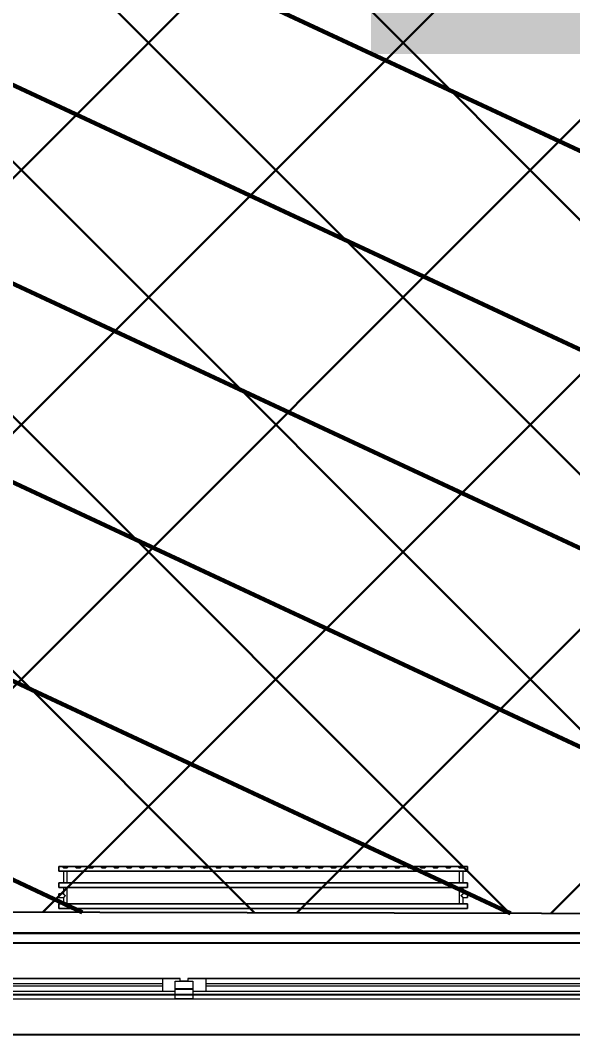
# Model space of a CAD drawing. Header units: millimetres. Extents: x -164500 to 426394, y -23753 to 102118.
# Drawn here: x 22923 to 25087, y -394 to 3577 of the extents above; entities that cross this region are included whole.
import ezdxf

# ---------------------------------------------------------------- set-up
doc = ezdxf.new("R2010")
doc.units = ezdxf.units.MM
for name, color, linetype, lineweight in [('0) шлифовка', 5, 'Continuous', 60), ('5.3) Л-7 Линолеум 4 вып', 230, 'Continuous', 30), ('A-GLAZ', 7, 'Continuous', 9), ('A-GLAZ-1', 7, 'Continuous', 5)]:
    doc.layers.add(name, color=color, linetype=linetype, lineweight=lineweight)
doc.layers.add('2) защита вин плитк', color=6, linetype='Continuous')
doc.layers.add('3.2.2) Нал-ой пол 4 вып', color=3, linetype='Continuous')
doc.layers.add('M-EQPM-1', color=7, linetype='Continuous', lineweight=9, true_color=0xb2b2b2)
doc.styles.add('СПДС', font='ГОСТ тип А.ttf', dxfattribs={"width": 0.9})

# ---------------------------------------------------------------- blocks, each defined once
blk = doc.blocks.new('120_Окно_СКБ_2Ст - 120_Окно_СКБ_2Ст 2800х2500_створка_-22445922-Объем проектирования 1 этажа')
at = {"layer": 'A-GLAZ'}
for p, q in [((-1400, -127), (-1400, -57)), ((-1400, -57), (-1330, -57)), ((-1330, -57), (-1330, -127)), ((500, -127), (500, -57)), ((500, -57), (570, -57)), ((570, -57), (570, -127)), ((1330, -127), (1330, -57)), ((1330, -57), (1400, -57)), ((1400, -57), (1400, -127)), ((500, -87), (-1330, -87)), ((-1330, -87), (-1330, -127)), ((-1280, -137), (-1280, -87)), ((450, -137), (450, -87)), ((500, -127), (500, -87)), ((1330, -87), (570, -87)), ((570, -87), (570, -127)), ((620, -137), (620, -87)), ((1280, -137), (1280, -87)), ((1330, -127), (1330, -87)), ((-1330, -127), (-1400, -127)), ((-1330, -127), (-1350, -127)), ((-1350, -127), (-1350, -137)), ((-1350, -137), (520, -137)), ((520, -137), (-1350, -137)), ((570, -127), (500, -127)), ((520, -127), (500, -127)), ((520, -137), (520, -127)), ((570, -127), (550, -127)), ((550, -127), (550, -137)), ((550, -137), (1350, -137)), ((1350, -137), (550, -137)), ((1400, -127), (1330, -127)), ((1350, -127), (1330, -127)), ((1350, -137), (1350, -127))]:
    blk.add_line(p, q, dxfattribs=at)
at = {"layer": 'A-GLAZ-1'}
for p, q in [((1400, -57), (-1400, -57)), ((-1280, -107), (450, -107)), ((450, -117), (-1280, -117)), ((620, -107), (1280, -107)), ((1280, -117), (620, -117)), ((-1380, -127), (-1350, -127)), ((520, -127), (550, -127)), ((1350, -127), (1380, -127))]:
    blk.add_line(p, q, dxfattribs=at)
blk = doc.blocks.new('radiator_prado_classic_z_tip_30_po exemplyaru - Classic Z Тип 30-500-30677899-Объем проектирования 1 этажа')
at = {"layer": 'M-EQPM-1'}
for p, q in [((0, 228), (0, 210)), ((1600, 228), (0, 228)), ((0, 210), (0, 228)), ((0, 228), (12.5, 228)), ((0, 210), (1600, 210)), ((17.8, 210), (0, 210)), ((12.5, 228), (37.5, 228)), ((37.5, 228), (12.5, 228)), ((12.5, 228), (37.5, 228)), ((12.5, 228), (17.5, 223)), ((12.5, 228), (17.5, 223)), ((32.5, 223), (17.5, 223)), ((17.5, 223), (32.5, 223)), ((17.5, 210), (17.5, 164)), ((17.5, 210), (17.5, 164)), ((17.8, 210), (17.5, 210)), ((17.5, 210), (17.8, 210)), ((17.8, 210), (17.5, 210)), ((17.5, 210), (19.7, 210)), ((32.2, 210), (17.8, 210)), ((17.8, 210), (32.2, 210)), ((32.2, 210), (17.8, 210)), ((19.7, 210), (28.8, 210)), ((28.8, 210), (32.5, 210)), ((32.5, 210), (32.2, 210)), ((32.2, 210), (32.5, 210)), ((32.5, 210), (32.2, 210)), ((1567.8, 210), (32.2, 210)), ((32.5, 223), (37.5, 228)), ((37.5, 228), (32.5, 223)), ((32.5, 164), (32.5, 210)), ((32.5, 164), (32.5, 210)), ((37.5, 228), (62.5, 228)), ((62.5, 228), (87.5, 228)), ((87.5, 228), (62.5, 228)), ((62.5, 228), (87.5, 228)), ((62.5, 228), (67.5, 223)), ((62.5, 228), (67.5, 223)), ((82.5, 223), (67.5, 223)), ((67.5, 223), (82.5, 223)), ((82.5, 223), (87.5, 228)), ((87.5, 228), (82.5, 223)), ((87.5, 228), (112.5, 228)), ((112.5, 228), (137.5, 228)), ((137.5, 228), (112.5, 228)), ((112.5, 228), (137.5, 228)), ((112.5, 228), (117.5, 223)), ((112.5, 228), (117.5, 223)), ((132.5, 223), (117.5, 223)), ((117.5, 223), (132.5, 223)), ((132.5, 223), (137.5, 228)), ((137.5, 228), (132.5, 223)), ((137.5, 228), (162.5, 228)), ((162.5, 228), (187.5, 228)), ((187.5, 228), (162.5, 228)), ((162.5, 228), (187.5, 228)), ((162.5, 228), (167.5, 223)), ((162.5, 228), (167.5, 223)), ((182.5, 223), (167.5, 223)), ((167.5, 223), (182.5, 223)), ((182.5, 223), (187.5, 228)), ((187.5, 228), (182.5, 223)), ((187.5, 228), (212.5, 228)), ((212.5, 228), (237.5, 228)), ((237.5, 228), (212.5, 228)), ((212.5, 228), (237.5, 228)), ((212.5, 228), (217.5, 223)), ((212.5, 228), (217.5, 223)), ((232.5, 223), (217.5, 223)), ((217.5, 223), (232.5, 223)), ((232.5, 223), (237.5, 228)), ((237.5, 228), (232.5, 223)), ((237.5, 228), (262.5, 228)), ((262.5, 228), (287.5, 228)), ((287.5, 228), (262.5, 228)), ((262.5, 228), (287.5, 228)), ((262.5, 228), (267.5, 223)), ((262.5, 228), (267.5, 223)), ((282.5, 223), (267.5, 223)), ((267.5, 223), (282.5, 223)), ((282.5, 223), (287.5, 228)), ((287.5, 228), (282.5, 223)), ((287.5, 228), (312.5, 228)), ((312.5, 228), (337.5, 228)), ((337.5, 228), (312.5, 228)), ((312.5, 228), (337.5, 228)), ((312.5, 228), (317.5, 223)), ((312.5, 228), (317.5, 223)), ((332.5, 223), (317.5, 223)), ((317.5, 223), (332.5, 223)), ((332.5, 223), (337.5, 228)), ((337.5, 228), (332.5, 223)), ((337.5, 228), (362.5, 228)), ((362.5, 228), (387.5, 228)), ((387.5, 228), (362.5, 228)), ((362.5, 228), (387.5, 228)), ((362.5, 228), (367.5, 223)), ((362.5, 228), (367.5, 223)), ((382.5, 223), (367.5, 223)), ((367.5, 223), (382.5, 223)), ((382.5, 223), (387.5, 228)), ((387.5, 228), (382.5, 223)), ((387.5, 228), (412.5, 228)), ((412.5, 228), (437.5, 228)), ((437.5, 228), (412.5, 228)), ((412.5, 228), (437.5, 228)), ((412.5, 228), (417.5, 223)), ((412.5, 228), (417.5, 223)), ((432.5, 223), (417.5, 223)), ((417.5, 223), (432.5, 223)), ((432.5, 223), (437.5, 228)), ((437.5, 228), (432.5, 223)), ((437.5, 228), (462.5, 228)), ((462.5, 228), (487.5, 228)), ((487.5, 228), (462.5, 228)), ((462.5, 228), (487.5, 228)), ((462.5, 228), (467.5, 223)), ((462.5, 228), (467.5, 223)), ((482.5, 223), (467.5, 223)), ((467.5, 223), (482.5, 223)), ((482.5, 223), (487.5, 228)), ((487.5, 228), (482.5, 223)), ((487.5, 228), (512.5, 228)), ((512.5, 228), (537.5, 228)), ((537.5, 228), (512.5, 228)), ((512.5, 228), (537.5, 228)), ((512.5, 228), (517.5, 223)), ((512.5, 228), (517.5, 223)), ((532.5, 223), (517.5, 223)), ((517.5, 223), (532.5, 223)), ((532.5, 223), (537.5, 228)), ((537.5, 228), (532.5, 223)), ((537.5, 228), (562.5, 228)), ((562.5, 228), (587.5, 228)), ((587.5, 228), (562.5, 228)), ((562.5, 228), (587.5, 228)), ((562.5, 228), (567.5, 223)), ((562.5, 228), (567.5, 223)), ((582.5, 223), (567.5, 223)), ((567.5, 223), (582.5, 223)), ((582.5, 223), (587.5, 228)), ((587.5, 228), (582.5, 223)), ((587.5, 228), (612.5, 228)), ((612.5, 228), (637.5, 228)), ((637.5, 228), (612.5, 228)), ((612.5, 228), (637.5, 228)), ((612.5, 228), (617.5, 223)), ((612.5, 228), (617.5, 223)), ((632.5, 223), (617.5, 223)), ((617.5, 223), (632.5, 223)), ((632.5, 223), (637.5, 228)), ((637.5, 228), (632.5, 223)), ((637.5, 228), (662.5, 228)), ((662.5, 228), (687.5, 228)), ((687.5, 228), (662.5, 228)), ((662.5, 228), (687.5, 228)), ((662.5, 228), (667.5, 223)), ((662.5, 228), (667.5, 223)), ((682.5, 223), (667.5, 223)), ((667.5, 223), (682.5, 223)), ((682.5, 223), (687.5, 228)), ((687.5, 228), (682.5, 223)), ((687.5, 228), (712.5, 228)), ((712.5, 228), (737.5, 228)), ((737.5, 228), (712.5, 228)), ((712.5, 228), (737.5, 228)), ((712.5, 228), (717.5, 223)), ((712.5, 228), (717.5, 223)), ((732.5, 223), (717.5, 223)), ((717.5, 223), (732.5, 223)), ((732.5, 223), (737.5, 228)), ((737.5, 228), (732.5, 223)), ((737.5, 228), (762.5, 228)), ((762.5, 228), (787.5, 228)), ((787.5, 228), (762.5, 228)), ((762.5, 228), (787.5, 228)), ((762.5, 228), (767.5, 223)), ((762.5, 228), (767.5, 223)), ((782.5, 223), (767.5, 223)), ((767.5, 223), (782.5, 223)), ((782.5, 223), (787.5, 228)), ((787.5, 228), (782.5, 223)), ((787.5, 228), (812.5, 228)), ((812.5, 228), (837.5, 228)), ((837.5, 228), (812.5, 228)), ((812.5, 228), (837.5, 228)), ((812.5, 228), (817.5, 223)), ((812.5, 228), (817.5, 223)), ((832.5, 223), (817.5, 223)), ((817.5, 223), (832.5, 223)), ((832.5, 223), (837.5, 228)), ((837.5, 228), (832.5, 223)), ((837.5, 228), (862.5, 228)), ((862.5, 228), (887.5, 228)), ((887.5, 228), (862.5, 228)), ((862.5, 228), (887.5, 228)), ((862.5, 228), (867.5, 223)), ((862.5, 228), (867.5, 223)), ((882.5, 223), (867.5, 223)), ((867.5, 223), (882.5, 223)), ((882.5, 223), (887.5, 228)), ((887.5, 228), (882.5, 223)), ((887.5, 228), (912.5, 228)), ((912.5, 228), (937.5, 228)), ((937.5, 228), (912.5, 228)), ((912.5, 228), (937.5, 228)), ((912.5, 228), (917.5, 223)), ((912.5, 228), (917.5, 223)), ((932.5, 223), (917.5, 223)), ((917.5, 223), (932.5, 223)), ((932.5, 223), (937.5, 228)), ((937.5, 228), (932.5, 223)), ((937.5, 228), (962.5, 228)), ((962.5, 228), (987.5, 228)), ((987.5, 228), (962.5, 228)), ((962.5, 228), (987.5, 228)), ((962.5, 228), (967.5, 223)), ((962.5, 228), (967.5, 223)), ((982.5, 223), (967.5, 223)), ((967.5, 223), (982.5, 223)), ((982.5, 223), (987.5, 228)), ((987.5, 228), (982.5, 223)), ((987.5, 228), (1012.5, 228)), ((1012.5, 228), (1037.5, 228)), ((1037.5, 228), (1012.5, 228)), ((1012.5, 228), (1037.5, 228)), ((1012.5, 228), (1017.5, 223)), ((1012.5, 228), (1017.5, 223)), ((1032.5, 223), (1017.5, 223)), ((1017.5, 223), (1032.5, 223)), ((1032.5, 223), (1037.5, 228)), ((1037.5, 228), (1032.5, 223)), ((1037.5, 228), (1062.5, 228)), ((1062.5, 228), (1087.5, 228)), ((1087.5, 228), (1062.5, 228)), ((1062.5, 228), (1087.5, 228)), ((1062.5, 228), (1067.5, 223)), ((1062.5, 228), (1067.5, 223)), ((1082.5, 223), (1067.5, 223)), ((1067.5, 223), (1082.5, 223)), ((1082.5, 223), (1087.5, 228)), ((1087.5, 228), (1082.5, 223)), ((1087.5, 228), (1112.5, 228)), ((1112.5, 228), (1137.5, 228)), ((1137.5, 228), (1112.5, 228)), ((1112.5, 228), (1137.5, 228)), ((1112.5, 228), (1117.5, 223)), ((1112.5, 228), (1117.5, 223)), ((1132.5, 223), (1117.5, 223)), ((1117.5, 223), (1132.5, 223)), ((1132.5, 223), (1137.5, 228)), ((1137.5, 228), (1132.5, 223)), ((1137.5, 228), (1162.5, 228)), ((1162.5, 228), (1187.5, 228)), ((1187.5, 228), (1162.5, 228)), ((1162.5, 228), (1187.5, 228)), ((1162.5, 228), (1167.5, 223)), ((1162.5, 228), (1167.5, 223)), ((1182.5, 223), (1167.5, 223)), ((1167.5, 223), (1182.5, 223)), ((1182.5, 223), (1187.5, 228)), ((1187.5, 228), (1182.5, 223)), ((1187.5, 228), (1212.5, 228)), ((1212.5, 228), (1237.5, 228)), ((1237.5, 228), (1212.5, 228)), ((1212.5, 228), (1237.5, 228)), ((1212.5, 228), (1217.5, 223)), ((1212.5, 228), (1217.5, 223)), ((1232.5, 223), (1217.5, 223)), ((1217.5, 223), (1232.5, 223)), ((1232.5, 223), (1237.5, 228)), ((1237.5, 228), (1232.5, 223)), ((1237.5, 228), (1262.5, 228)), ((1262.5, 228), (1287.5, 228)), ((1287.5, 228), (1262.5, 228)), ((1262.5, 228), (1287.5, 228)), ((1262.5, 228), (1267.5, 223)), ((1262.5, 228), (1267.5, 223)), ((1282.5, 223), (1267.5, 223)), ((1267.5, 223), (1282.5, 223)), ((1282.5, 223), (1287.5, 228)), ((1287.5, 228), (1282.5, 223)), ((1287.5, 228), (1312.5, 228)), ((1312.5, 228), (1337.5, 228)), ((1337.5, 228), (1312.5, 228)), ((1312.5, 228), (1337.5, 228)), ((1312.5, 228), (1317.5, 223)), ((1312.5, 228), (1317.5, 223)), ((1332.5, 223), (1317.5, 223)), ((1317.5, 223), (1332.5, 223)), ((1332.5, 223), (1337.5, 228)), ((1337.5, 228), (1332.5, 223)), ((1337.5, 228), (1362.5, 228)), ((1362.5, 228), (1387.5, 228)), ((1387.5, 228), (1362.5, 228)), ((1362.5, 228), (1387.5, 228)), ((1362.5, 228), (1367.5, 223)), ((1362.5, 228), (1367.5, 223)), ((1382.5, 223), (1367.5, 223)), ((1367.5, 223), (1382.5, 223)), ((1382.5, 223), (1387.5, 228)), ((1387.5, 228), (1382.5, 223)), ((1387.5, 228), (1412.5, 228)), ((1412.5, 228), (1437.5, 228)), ((1437.5, 228), (1412.5, 228)), ((1412.5, 228), (1437.5, 228)), ((1412.5, 228), (1417.5, 223)), ((1412.5, 228), (1417.5, 223)), ((1432.5, 223), (1417.5, 223)), ((1417.5, 223), (1432.5, 223)), ((1432.5, 223), (1437.5, 228)), ((1437.5, 228), (1432.5, 223)), ((1437.5, 228), (1462.5, 228)), ((1462.5, 228), (1487.5, 228)), ((1487.5, 228), (1462.5, 228)), ((1462.5, 228), (1487.5, 228)), ((1462.5, 228), (1467.5, 223)), ((1462.5, 228), (1467.5, 223)), ((1482.5, 223), (1467.5, 223)), ((1467.5, 223), (1482.5, 223)), ((1482.5, 223), (1487.5, 228)), ((1487.5, 228), (1482.5, 223)), ((1487.5, 228), (1512.5, 228)), ((1512.5, 228), (1537.5, 228)), ((1537.5, 228), (1512.5, 228)), ((1512.5, 228), (1537.5, 228)), ((1512.5, 228), (1517.5, 223)), ((1512.5, 228), (1517.5, 223)), ((1532.5, 223), (1517.5, 223)), ((1517.5, 223), (1532.5, 223)), ((1532.5, 223), (1537.5, 228)), ((1537.5, 228), (1532.5, 223)), ((1537.5, 228), (1562.5, 228)), ((1562.5, 228), (1587.5, 228)), ((1587.5, 228), (1562.5, 228)), ((1562.5, 228), (1587.5, 228)), ((1562.5, 228), (1567.5, 223)), ((1562.5, 228), (1567.5, 223)), ((1582.5, 223), (1567.5, 223)), ((1567.5, 223), (1582.5, 223)), ((1567.5, 210), (1567.5, 164)), ((1567.5, 210), (1567.5, 164)), ((1567.8, 210), (1567.5, 210)), ((1567.5, 210), (1575, 210)), ((1567.8, 210), (1567.5, 210)), ((1567.5, 210), (1567.8, 210)), ((1582.2, 210), (1567.8, 210)), ((1582.2, 210), (1567.8, 210)), ((1567.8, 210), (1582.2, 210)), ((1575, 210), (1576.9, 210)), ((1576.9, 210), (1580.3, 210)), ((1580.3, 210), (1582.5, 210)), ((1582.5, 210), (1582.2, 210)), ((1582.5, 210), (1582.2, 210)), ((1582.2, 210), (1582.5, 210)), ((1600, 210), (1582.2, 210)), ((1582.5, 223), (1587.5, 228)), ((1587.5, 228), (1582.5, 223)), ((1582.5, 164), (1582.5, 210)), ((1582.5, 164), (1582.5, 210)), ((1587.5, 228), (1600, 228)), ((1600, 210), (1600, 228)), ((1600, 228), (1600, 210)), ((1600, 164), (0, 164)), ((0, 164), (0, 146)), ((0, 146), (0, 164)), ((0, 164), (17.8, 164)), ((17.8, 164), (17.5, 164)), ((17.5, 164), (17.8, 164)), ((17.8, 164), (17.5, 164)), ((17.5, 164), (23.1, 164)), ((32.2, 164), (17.8, 164)), ((17.8, 164), (32.2, 164)), ((32.2, 164), (17.8, 164)), ((23.1, 164), (30.3, 164)), ((30.3, 164), (32.5, 164)), ((32.5, 164), (32.2, 164)), ((32.2, 164), (32.5, 164)), ((32.5, 164), (32.2, 164)), ((32.2, 164), (1567.8, 164)), ((1567.8, 164), (1567.5, 164)), ((1567.5, 164), (1582.5, 164)), ((1567.8, 164), (1567.5, 164)), ((1567.5, 164), (1567.8, 164)), ((1582.2, 164), (1567.8, 164)), ((1582.2, 164), (1567.8, 164)), ((1567.8, 164), (1582.2, 164)), ((1582.5, 164), (1582.2, 164)), ((1582.5, 164), (1582.2, 164)), ((1582.2, 164), (1582.5, 164)), ((1582.2, 164), (1600, 164)), ((1600, 146), (1600, 164)), ((1600, 164), (1600, 146)), ((0, 146), (1600, 146)), ((18.5, 146), (0, 146)), ((17.5, 121.5), (0, 121.5)), ((17.5, 121.5), (0, 121.5)), ((0, 121.5), (0, 120.5)), ((0, 106.5), (0, 121.5)), ((0, 120.5), (0, 112.1)), ((0, 120.5), (0, 119.3)), ((0, 114), (0, 120.5)), ((0, 120.5), (0, 120.5)), ((0, 119.3), (0, 117.8)), ((17.5, 146), (17.5, 121.5)), ((17.5, 146), (17.5, 121.5)), ((17.5, 146), (18.5, 146)), ((18.5, 146), (17.5, 146)), ((17.5, 146), (18.5, 146)), ((17.8, 146), (17.5, 146)), ((19.7, 146), (17.8, 146)), ((18.5, 146), (32.2, 146)), ((32.2, 146), (18.5, 146)), ((18.5, 146), (32.2, 146)), ((21.3, 146), (19.7, 146)), ((23.1, 146), (21.3, 146)), ((25, 146), (23.1, 146)), ((26.9, 146), (25, 146)), ((28.8, 146), (26.9, 146)), ((31.5, 146), (28.8, 146)), ((32.2, 146), (31.5, 146)), ((32.2, 146), (32.5, 146)), ((32.5, 146), (32.2, 146)), ((32.2, 146), (32.5, 146)), ((32.5, 146), (32.2, 146)), ((1567.8, 146), (32.2, 146)), ((32.5, 82), (32.5, 146)), ((32.5, 82), (32.5, 146)), ((1567.5, 146), (1567.5, 82)), ((1567.5, 146), (1567.5, 82)), ((1567.5, 146), (1567.8, 146)), ((1582.5, 146), (1567.5, 146)), ((1567.5, 146), (1567.8, 146)), ((1567.8, 146), (1567.5, 146)), ((1567.8, 146), (1581.5, 146)), ((1567.8, 146), (1581.5, 146)), ((1581.5, 146), (1567.8, 146)), ((1581.5, 146), (1582.5, 146)), ((1581.5, 146), (1582.5, 146)), ((1582.5, 146), (1581.5, 146)), ((1600, 146), (1581.5, 146)), ((1582.5, 121.5), (1582.5, 146)), ((1582.5, 121.5), (1582.5, 146)), ((1600, 121.5), (1582.5, 121.5)), ((1600, 121.5), (1582.5, 121.5)), ((1600, 121.5), (1600, 106.5)), ((1600, 120.5), (1600, 121.5)), ((1600, 121.5), (1600, 120.5)), ((1600, 120.5), (1600, 121.5)), ((1600, 107.5), (1600, 120.5)), ((1600, 120.5), (1600, 115.9)), ((1600, 107.5), (1600, 120.5)), ((0, 117.8), (0, 114)), ((0, 114), (0, 110.3)), ((0, 107.5), (0, 114)), ((0, 112.1), (0, 107.5)), ((0, 110.3), (0, 108.7)), ((0, 108.7), (0, 107.5)), ((0, 107.5), (0, 106.5)), ((0, 107.5), (0, 107.5)), ((0, 106.5), (17.5, 106.5)), ((0, 106.5), (17.5, 106.5)), ((1600, 82), (0, 82)), ((0, 82), (0, 64)), ((0, 64), (0, 82)), ((0, 82), (18.5, 82)), ((17.5, 106.5), (17.5, 82)), ((17.5, 106.5), (17.5, 82)), ((17.8, 82), (17.5, 82)), ((17.5, 82), (18.5, 82)), ((18.5, 82), (17.5, 82)), ((17.5, 82), (32.5, 82)), ((18.5, 82), (17.8, 82)), ((32.2, 82), (18.5, 82)), ((18.5, 82), (32.2, 82)), ((32.2, 82), (18.5, 82)), ((32.5, 82), (32.2, 82)), ((32.2, 82), (32.5, 82)), ((32.5, 82), (32.2, 82)), ((32.2, 82), (1567.8, 82)), ((1567.8, 82), (1567.5, 82)), ((1567.5, 82), (1582.5, 82)), ((1567.8, 82), (1567.5, 82)), ((1567.5, 82), (1567.8, 82)), ((1581.5, 82), (1567.8, 82)), ((1581.5, 82), (1567.8, 82)), ((1567.8, 82), (1581.5, 82)), ((1582.5, 82), (1581.5, 82)), ((1582.5, 82), (1581.5, 82)), ((1581.5, 82), (1582.5, 82)), ((1581.5, 82), (1600, 82)), ((1582.5, 82), (1582.5, 106.5)), ((1582.5, 106.5), (1600, 106.5)), ((1582.5, 82), (1582.5, 106.5)), ((1582.5, 106.5), (1600, 106.5)), ((1600, 115.9), (1600, 108.7)), ((1600, 108.7), (1600, 107.5)), ((1600, 106.5), (1600, 107.5)), ((1600, 107.5), (1600, 106.5)), ((1600, 106.5), (1600, 107.5)), ((1600, 64), (1600, 82)), ((1600, 82), (1600, 64)), ((1600, 64), (0, 64)), ((0, 64), (1600, 64))]:
    blk.add_line(p, q, dxfattribs=at)
for points, knots in [([(18.5, 120.5), (18.4, 120.6), (18.3, 120.7), (18.1, 120.9), (17.9, 121.1), (17.8, 121.2), (17.7, 121.3), (17.5, 121.5), (17.5, 121.5), (17.5, 121.5)], [0.7142857, 0.7142857, 0.7142857, 0.7142857, 0.75, 0.7857143, 0.8214286, 0.8571429, 0.8928571, 0.9285714, 1, 1, 1, 1]), ([(17.5, 121.5), (17.5, 121.5), (17.5, 121.5), (17.7, 121.3), (17.8, 121.2), (17.9, 121.1), (18.1, 120.9), (18.3, 120.7), (18.4, 120.6), (18.5, 120.5)], [0, 0, 0, 0, 0.0714286, 0.1071429, 0.1428571, 0.1785714, 0.2142857, 0.25, 0.2857143, 0.2857143, 0.2857143, 0.2857143]), ([(17.5, 121.5), (17.5, 121.5), (17.5, 121.5), (17.7, 121.3), (17.8, 121.2), (17.9, 121.1), (18.1, 120.9), (18.3, 120.7), (18.4, 120.6), (18.5, 120.5)], [0, 0, 0, 0, 0.0714286, 0.1071429, 0.1428571, 0.1785714, 0.2142857, 0.25, 0.2857143, 0.2857143, 0.2857143, 0.2857143]), ([(25, 114), (24.5, 114.5), (23.6, 115.4), (22.4, 116.6), (21.6, 117.4), (21.1, 117.9), (20.8, 118.2), (20.5, 118.5), (20.2, 118.8), (19.8, 119.1), (19.6, 119.4), (19.3, 119.7), (19, 120), (18.7, 120.3), (18.5, 120.5), (18.3, 120.7), (18.1, 120.9), (17.9, 121.1), (17.8, 121.2), (17.7, 121.3), (17.5, 121.5), (17.5, 121.5), (17.5, 121.5)], [0, 0, 0, 0, 0.142857, 0.285714, 0.357143, 0.392857, 0.428571, 0.464286, 0.5, 0.535714, 0.571429, 0.607143, 0.642857, 0.678571, 0.714286, 0.75, 0.785714, 0.821429, 0.857143, 0.892857, 0.928571, 1, 1, 1, 1]), ([(22.1, 116.9), (21.9, 117.1), (21.6, 117.4), (21.1, 117.9), (20.8, 118.2), (20.5, 118.5), (20.2, 118.8), (19.9, 119.2), (19.7, 119.3), (19.6, 119.4)], [0.2857143, 0.2857143, 0.2857143, 0.2857143, 0.3571429, 0.3928571, 0.4285714, 0.4642857, 0.5, 0.5357143, 0.5714286, 0.5714286, 0.5714286, 0.5714286]), ([(19.6, 119.4), (19.7, 119.3), (19.9, 119.2), (20.3, 118.7), (20.7, 118.3), (21.1, 117.9), (21.6, 117.4), (21.9, 117.1), (22.1, 116.9)], [0.4285714, 0.4285714, 0.4285714, 0.4285714, 0.4642857, 0.5, 0.5714286, 0.6071429, 0.6428571, 0.7142857, 0.7142857, 0.7142857, 0.7142857]), ([(19.6, 119.4), (19.7, 119.3), (19.8, 119.1), (20.3, 118.7), (20.7, 118.3), (21.1, 117.9), (21.6, 117.4), (21.9, 117.1), (22.1, 116.9)], [0.4285714, 0.4285714, 0.4285714, 0.4285714, 0.4642857, 0.5, 0.5714286, 0.6071429, 0.6428571, 0.7142857, 0.7142857, 0.7142857, 0.7142857]), ([(1575, 114), (1575.5, 114.5), (1576.4, 115.4), (1577.6, 116.6), (1578.4, 117.4), (1578.9, 117.9), (1579.2, 118.2), (1579.5, 118.5), (1579.8, 118.8), (1580.1, 119.2), (1580.4, 119.4), (1580.7, 119.7), (1581, 120), (1581.3, 120.3), (1581.5, 120.5), (1581.7, 120.7), (1581.9, 120.9), (1582.1, 121.1), (1582.2, 121.2), (1582.3, 121.3), (1582.5, 121.5), (1582.5, 121.5), (1582.5, 121.5)], [0, 0, 0, 0, 0.142857, 0.285714, 0.357143, 0.392857, 0.428571, 0.464286, 0.5, 0.535714, 0.571429, 0.607143, 0.642857, 0.678571, 0.714286, 0.75, 0.785714, 0.821429, 0.857143, 0.892857, 0.928571, 1, 1, 1, 1]), ([(1580.4, 119.4), (1580.3, 119.3), (1580.1, 119.2), (1579.7, 118.7), (1579.3, 118.3), (1578.9, 117.9), (1578.4, 117.4), (1578.1, 117.1), (1577.9, 116.9)], [0.4285714, 0.4285714, 0.4285714, 0.4285714, 0.4642857, 0.5, 0.5714286, 0.6071429, 0.6428571, 0.7142857, 0.7142857, 0.7142857, 0.7142857]), ([(1580.4, 119.4), (1580.3, 119.3), (1580.1, 119.2), (1579.7, 118.7), (1579.3, 118.3), (1578.9, 117.9), (1578.4, 117.4), (1578.1, 117.1), (1577.9, 116.9)], [0.4285714, 0.4285714, 0.4285714, 0.4285714, 0.4642857, 0.5, 0.5714286, 0.6071429, 0.6428571, 0.7142857, 0.7142857, 0.7142857, 0.7142857]), ([(1577.9, 116.9), (1578.1, 117.1), (1578.4, 117.4), (1578.9, 117.9), (1579.2, 118.2), (1579.5, 118.5), (1579.8, 118.8), (1580.1, 119.2), (1580.3, 119.3), (1580.4, 119.4)], [0.2857143, 0.2857143, 0.2857143, 0.2857143, 0.3571429, 0.3928571, 0.4285714, 0.4642857, 0.5, 0.5357143, 0.5714286, 0.5714286, 0.5714286, 0.5714286]), ([(1582.5, 121.5), (1582.5, 121.5), (1582.5, 121.5), (1582.3, 121.3), (1582.2, 121.2), (1582.1, 121.1), (1581.9, 120.9), (1581.7, 120.7), (1581.6, 120.6), (1581.5, 120.5)], [0, 0, 0, 0, 0.0714286, 0.1071429, 0.1428571, 0.1785714, 0.2142857, 0.25, 0.2857143, 0.2857143, 0.2857143, 0.2857143]), ([(1582.5, 121.5), (1582.5, 121.5), (1582.5, 121.5), (1582.3, 121.3), (1582.2, 121.2), (1582.1, 121.1), (1581.9, 120.9), (1581.7, 120.7), (1581.6, 120.6), (1581.5, 120.5)], [0, 0, 0, 0, 0.0714286, 0.1071429, 0.1428571, 0.1785714, 0.2142857, 0.25, 0.2857143, 0.2857143, 0.2857143, 0.2857143]), ([(1581.5, 120.5), (1581.6, 120.6), (1581.7, 120.7), (1581.9, 120.9), (1582.1, 121.1), (1582.2, 121.2), (1582.3, 121.3), (1582.5, 121.5), (1582.5, 121.5), (1582.5, 121.5)], [0.7142857, 0.7142857, 0.7142857, 0.7142857, 0.75, 0.7857143, 0.8214286, 0.8571429, 0.8928571, 0.9285714, 1, 1, 1, 1]), ([(17.5, 106.5), (17.5, 106.5), (17.5, 106.5), (17.7, 106.7), (17.8, 106.8), (17.9, 106.9), (18.1, 107.1), (18.3, 107.3), (18.5, 107.5), (18.7, 107.7), (19, 108), (19.3, 108.3), (19.6, 108.6), (19.8, 108.9), (20.3, 109.3), (20.7, 109.7), (21.1, 110.1), (21.6, 110.6), (22.4, 111.4), (23.6, 112.6), (24.5, 113.5), (25, 114)], [0, 0, 0, 0, 0.071429, 0.107143, 0.142857, 0.178571, 0.214286, 0.25, 0.285714, 0.321429, 0.357143, 0.392857, 0.428571, 0.464286, 0.5, 0.571429, 0.607143, 0.642857, 0.714286, 0.857143, 1, 1, 1, 1]), ([(17.5, 106.5), (17.5, 106.5), (17.5, 106.5), (17.7, 106.7), (17.8, 106.8), (17.9, 106.9), (18.1, 107.1), (18.3, 107.3), (18.4, 107.4), (18.5, 107.5)], [0, 0, 0, 0, 0.0714286, 0.1071429, 0.1428571, 0.1785714, 0.2142857, 0.25, 0.2857143, 0.2857143, 0.2857143, 0.2857143]), ([(18.5, 107.5), (18.4, 107.4), (18.3, 107.3), (18.1, 107.1), (17.9, 106.9), (17.8, 106.8), (17.7, 106.7), (17.5, 106.5), (17.5, 106.5), (17.5, 106.5)], [0.7142857, 0.7142857, 0.7142857, 0.7142857, 0.75, 0.7857143, 0.8214286, 0.8571429, 0.8928571, 0.9285714, 1, 1, 1, 1]), ([(18.5, 107.5), (18.4, 107.4), (18.3, 107.3), (18.1, 107.1), (17.9, 106.9), (17.8, 106.8), (17.7, 106.7), (17.5, 106.5), (17.5, 106.5), (17.5, 106.5)], [0.7142857, 0.7142857, 0.7142857, 0.7142857, 0.75, 0.7857143, 0.8214286, 0.8571429, 0.8928571, 0.9285714, 1, 1, 1, 1]), ([(19.6, 108.6), (19.7, 108.7), (19.9, 108.8), (20.3, 109.3), (20.7, 109.7), (21.1, 110.1), (21.6, 110.6), (21.9, 110.9), (22.1, 111.1)], [0.4285714, 0.4285714, 0.4285714, 0.4285714, 0.4642857, 0.5, 0.5714286, 0.6071429, 0.6428571, 0.7142857, 0.7142857, 0.7142857, 0.7142857]), ([(22.1, 111.1), (21.9, 110.9), (21.6, 110.6), (21.1, 110.1), (20.8, 109.8), (20.5, 109.5), (20.2, 109.2), (19.9, 108.8), (19.7, 108.7), (19.6, 108.6)], [0.2857143, 0.2857143, 0.2857143, 0.2857143, 0.3571429, 0.3928571, 0.4285714, 0.4642857, 0.5, 0.5357143, 0.5714286, 0.5714286, 0.5714286, 0.5714286]), ([(22.1, 111.1), (21.9, 110.9), (21.6, 110.6), (21.1, 110.1), (20.8, 109.8), (20.5, 109.5), (20.2, 109.2), (19.8, 108.9), (19.7, 108.7), (19.6, 108.6)], [0.2857143, 0.2857143, 0.2857143, 0.2857143, 0.3571429, 0.3928571, 0.4285714, 0.4642857, 0.5, 0.5357143, 0.5714286, 0.5714286, 0.5714286, 0.5714286]), ([(1582.5, 106.5), (1582.5, 106.5), (1582.5, 106.5), (1582.3, 106.7), (1582.2, 106.8), (1582.1, 106.9), (1581.9, 107.1), (1581.7, 107.3), (1581.5, 107.5), (1581.3, 107.7), (1581, 108), (1580.7, 108.3), (1580.4, 108.6), (1580.1, 108.8), (1579.7, 109.3), (1579.3, 109.7), (1578.9, 110.1), (1578.4, 110.6), (1577.6, 111.4), (1576.4, 112.6), (1575.5, 113.5), (1575, 114)], [0, 0, 0, 0, 0.071429, 0.107143, 0.142857, 0.178571, 0.214286, 0.25, 0.285714, 0.321429, 0.357143, 0.392857, 0.428571, 0.464286, 0.5, 0.571429, 0.607143, 0.642857, 0.714286, 0.857143, 1, 1, 1, 1]), ([(1577.9, 111.1), (1578.1, 110.9), (1578.4, 110.6), (1578.9, 110.1), (1579.2, 109.8), (1579.5, 109.5), (1579.8, 109.2), (1580.1, 108.8), (1580.3, 108.7), (1580.4, 108.6)], [0.2857143, 0.2857143, 0.2857143, 0.2857143, 0.3571429, 0.3928571, 0.4285714, 0.4642857, 0.5, 0.5357143, 0.5714286, 0.5714286, 0.5714286, 0.5714286]), ([(1577.9, 111.1), (1578.1, 110.9), (1578.4, 110.6), (1578.9, 110.1), (1579.2, 109.8), (1579.5, 109.5), (1579.8, 109.2), (1580.1, 108.8), (1580.3, 108.7), (1580.4, 108.6)], [0.2857143, 0.2857143, 0.2857143, 0.2857143, 0.3571429, 0.3928571, 0.4285714, 0.4642857, 0.5, 0.5357143, 0.5714286, 0.5714286, 0.5714286, 0.5714286]), ([(1580.4, 108.6), (1580.3, 108.7), (1580.1, 108.8), (1579.7, 109.3), (1579.3, 109.7), (1578.9, 110.1), (1578.4, 110.6), (1578.1, 110.9), (1577.9, 111.1)], [0.4285714, 0.4285714, 0.4285714, 0.4285714, 0.4642857, 0.5, 0.5714286, 0.6071429, 0.6428571, 0.7142857, 0.7142857, 0.7142857, 0.7142857]), ([(1581.5, 107.5), (1581.6, 107.4), (1581.7, 107.3), (1581.9, 107.1), (1582.1, 106.9), (1582.2, 106.8), (1582.3, 106.7), (1582.5, 106.5), (1582.5, 106.5), (1582.5, 106.5)], [0.7142857, 0.7142857, 0.7142857, 0.7142857, 0.75, 0.7857143, 0.8214286, 0.8571429, 0.8928571, 0.9285714, 1, 1, 1, 1]), ([(1581.5, 107.5), (1581.6, 107.4), (1581.7, 107.3), (1581.9, 107.1), (1582.1, 106.9), (1582.2, 106.8), (1582.3, 106.7), (1582.5, 106.5), (1582.5, 106.5), (1582.5, 106.5)], [0.7142857, 0.7142857, 0.7142857, 0.7142857, 0.75, 0.7857143, 0.8214286, 0.8571429, 0.8928571, 0.9285714, 1, 1, 1, 1]), ([(1582.5, 106.5), (1582.5, 106.5), (1582.5, 106.5), (1582.3, 106.7), (1582.2, 106.8), (1582.1, 106.9), (1581.9, 107.1), (1581.7, 107.3), (1581.6, 107.4), (1581.5, 107.5)], [0, 0, 0, 0, 0.0714286, 0.1071429, 0.1428571, 0.1785714, 0.2142857, 0.25, 0.2857143, 0.2857143, 0.2857143, 0.2857143])]:
    blk.add_open_spline(points, degree=3, knots=knots, dxfattribs=at)
for points in [[(19.6, 119.4), (19.5, 119.5), (19.3, 119.7), (19, 120), (18.7, 120.3), (18.6, 120.4), (18.5, 120.5)], [(18.5, 120.5), (18.6, 120.4), (18.7, 120.3), (19, 120), (19.3, 119.7), (19.5, 119.5), (19.6, 119.4)], [(18.5, 120.5), (18.6, 120.4), (18.7, 120.3), (19, 120), (19.3, 119.7), (19.5, 119.5), (19.6, 119.4)], [(1581.5, 120.5), (1581.4, 120.4), (1581.3, 120.3), (1581, 120), (1580.7, 119.7), (1580.5, 119.5), (1580.4, 119.4)], [(1581.5, 120.5), (1581.4, 120.4), (1581.3, 120.3), (1581, 120), (1580.7, 119.7), (1580.5, 119.5), (1580.4, 119.4)], [(1580.4, 119.4), (1580.5, 119.5), (1580.7, 119.7), (1581, 120), (1581.3, 120.3), (1581.4, 120.4), (1581.5, 120.5)], [(18.5, 107.5), (18.6, 107.6), (18.7, 107.7), (19, 108), (19.3, 108.3), (19.5, 108.5), (19.6, 108.6)], [(19.6, 108.6), (19.5, 108.5), (19.3, 108.3), (19, 108), (18.7, 107.7), (18.6, 107.6), (18.5, 107.5)], [(19.6, 108.6), (19.5, 108.5), (19.3, 108.3), (19, 108), (18.7, 107.7), (18.6, 107.6), (18.5, 107.5)], [(25, 114), (24.5, 114.5), (23.6, 115.4), (22.6, 116.4), (22.1, 116.9)], [(22.1, 116.9), (22.6, 116.4), (23.6, 115.4), (24.5, 114.5), (25, 114)], [(22.1, 116.9), (22.6, 116.4), (23.6, 115.4), (24.5, 114.5), (25, 114)], [(22.1, 111.1), (22.6, 111.6), (23.6, 112.6), (24.5, 113.5), (25, 114)], [(25, 114), (24.5, 113.5), (23.6, 112.6), (22.6, 111.6), (22.1, 111.1)], [(25, 114), (24.5, 113.5), (23.6, 112.6), (22.6, 111.6), (22.1, 111.1)], [(1577.9, 116.9), (1577.4, 116.4), (1576.4, 115.4), (1575.5, 114.5), (1575, 114)], [(1577.9, 116.9), (1577.4, 116.4), (1576.4, 115.4), (1575.5, 114.5), (1575, 114)], [(1575, 114), (1575.5, 114.5), (1576.4, 115.4), (1577.4, 116.4), (1577.9, 116.9)], [(1575, 114), (1575.5, 113.5), (1576, 113), (1576.4, 112.6)], [(1575, 114), (1575.5, 113.5), (1576.4, 112.6), (1577.4, 111.6), (1577.9, 111.1)], [(1577.9, 111.1), (1577.4, 111.6), (1576.4, 112.6), (1575.5, 113.5), (1575, 114)], [(1576.4, 112.6), (1576.9, 112.1), (1577.4, 111.6), (1577.9, 111.1)], [(1580.4, 108.6), (1580.5, 108.5), (1580.7, 108.3), (1581, 108), (1581.3, 107.7), (1581.4, 107.6), (1581.5, 107.5)], [(1580.4, 108.6), (1580.5, 108.5), (1580.7, 108.3), (1581, 108), (1581.3, 107.7), (1581.4, 107.6), (1581.5, 107.5)], [(1581.5, 107.5), (1581.4, 107.6), (1581.3, 107.7), (1581, 108), (1580.7, 108.3), (1580.5, 108.5), (1580.4, 108.6)]]:
    blk.add_open_spline(points, degree=3, dxfattribs=at)

msp = doc.modelspace()

# ---------------------------------------------------------------- hatches: boundary and pattern name
at = {"layer": '0) шлифовка', "true_color": 0x2776bb}
h = msp.add_hatch(dxfattribs=at)
h.set_pattern_fill('ANSI31', color=152, scale=222, angle=110)
h.paths.add_polyline_path([(25007.933, 7619.789), (22574.702, 7625.501), (22574.702, 7563.938), (22594.702, 7563.938), (22595.702, 7563.938), (22595.702, 7142.938), (21953.702, 7142.938), (21953.702, 7226.958), (21907.002, 7227.068), (21907.697, 7522.938), (20795.702, 7522.938), (20795.702, 91.657), (21890.247, 89.087), (21891.139, 469.086), (22658.137, 467.286), (22657.943, 384.938), (22720.702, 384.938), (22720.702, 87.138), (25540.237, 80.519), (25541.129, 460.518), (26431.629, 458.428), (26431.456, 384.938), (26494.204, 384.938), (26494.204, 78.28), (29189.97, 71.952), (29190.862, 451.951), (29390.862, 451.481), (29405.825, 6825.938), (27604.702, 6825.938), (27603.702, 6825.938), (27603.702, 6896.694), (27556.243, 6896.806), (27557.713, 7522.938), (26245.702, 7522.938), (26245.702, 6832.938), (25053.702, 6832.938), (25053.702, 6909.68), (25006.266, 6909.791)])
at = {"layer": '2) защита вин плитк'}
h = msp.add_hatch(dxfattribs=at)
h.set_pattern_fill('ANSI31', color=256, scale=222)
h.paths.add_polyline_path([(25007.933, 7619.789), (22574.702, 7625.501), (22574.702, 7563.938), (22594.702, 7563.938), (22595.702, 7563.938), (22595.702, 7142.938), (21953.702, 7142.938), (21953.702, 7226.958), (21907.002, 7227.068), (21907.697, 7522.938), (20795.702, 7522.938), (20795.702, 91.657), (21890.247, 89.087), (21891.139, 469.086), (22658.137, 467.286), (22657.943, 384.938), (22720.702, 384.938), (22720.702, 87.138), (25540.237, 80.519), (25541.129, 460.518), (26431.629, 458.428), (26431.456, 384.938), (26494.204, 384.938), (26494.204, 78.28), (29189.97, 71.952), (29190.862, 451.951), (29390.862, 451.481), (29405.825, 6825.938), (27604.702, 6825.938), (27603.702, 6825.938), (27603.702, 6896.694), (27556.243, 6896.806), (27557.713, 7522.938), (26245.702, 7522.938), (26245.702, 6832.938), (25053.702, 6832.938), (25053.702, 6909.68), (25006.266, 6909.791)])
at = {"layer": '3.2.2) Нал-ой пол 4 вып'}
h = msp.add_hatch(dxfattribs=at)
h.set_pattern_fill('ANSI31', color=256, scale=222)
h.paths.add_polyline_path([(25007.933, 7619.789), (22574.702, 7625.501), (22574.702, 7563.938), (22594.702, 7563.938), (22595.702, 7563.938), (22595.702, 7142.938), (21953.702, 7142.938), (21953.702, 7226.958), (21907.002, 7227.068), (21907.697, 7522.938), (20795.702, 7522.938), (20795.702, 91.657), (21890.247, 89.087), (21891.139, 469.086), (22658.137, 467.286), (22657.943, 384.938), (22720.702, 384.938), (22720.702, 87.138), (25540.237, 80.519), (25541.129, 460.518), (26431.629, 458.428), (26431.456, 384.938), (26494.204, 384.938), (26494.204, 78.28), (29189.97, 71.952), (29190.862, 451.951), (29390.862, 451.481), (29405.825, 6825.938), (27604.702, 6825.938), (27603.702, 6825.938), (27603.702, 6896.694), (27556.243, 6896.806), (27557.713, 7522.938), (26245.702, 7522.938), (26245.702, 6832.938), (25053.702, 6832.938), (25053.702, 6909.68), (25006.266, 6909.791)])
at = {"layer": '5.3) Л-7 Линолеум 4 вып'}
h = msp.add_hatch(dxfattribs=at)
h.set_pattern_fill('ANSI37', color=256, scale=222)
h.paths.add_polyline_path([(25007.933, 7619.789), (22574.702, 7625.501), (22574.702, 7563.938), (22594.702, 7563.938), (22595.702, 7563.938), (22595.702, 7142.938), (21953.702, 7142.938), (21953.702, 7226.958), (21907.002, 7227.068), (21907.697, 7522.938), (20795.702, 7522.938), (20795.702, 91.657), (21890.247, 89.087), (21891.139, 469.086), (22658.137, 467.286), (22657.943, 384.938), (22720.702, 384.938), (22720.702, 87.138), (25540.237, 80.519), (25541.129, 460.518), (26431.629, 458.428), (26431.456, 384.938), (26494.204, 384.938), (26494.204, 78.28), (29189.97, 71.952), (29190.862, 451.951), (29390.862, 451.481), (29405.825, 6825.938), (27604.702, 6825.938), (27603.702, 6825.938), (27603.702, 6896.694), (27556.243, 6896.806), (27557.713, 7522.938), (26245.702, 7522.938), (26245.702, 6832.938), (25053.702, 6832.938), (25053.702, 6909.68), (25006.266, 6909.791)])

# ---------------------------------------------------------------- linework, layer by layer
for p, q in [((22699.702, 3.938), (25499.702, 3.938)), ((22720.702, 4.938), (25499.702, 4.938)), ((25478.702, -36.062), (22720.702, -36.062)), ((22699.702, -236.062), (25624.702, -236.062)), ((23599.702, -216.062), (23529.702, -216.062)), ((25499.702, -394.062), (22699.702, -394.062))]:
    msp.add_line(p, q)
at = {"flags": 128}
msp.add_lwpolyline([(27557.879, 7593.804), (26199.883, 7596.991), (26198.263, 6906.993), (25006.266, 6909.791), (25007.933, 7619.789), (22549.94, 7625.559), (22549.001, 7225.56), (21907.002, 7227.068), (21907.895, 7607.066), (20749.898, 7609.785), (20732.25, 91.805), (21890.247, 89.087), (21891.139, 469.086), (22658.137, 467.286), (22657.245, 87.287), (25540.237, 80.519), (25541.129, 460.518), (26431.629, 458.428), (26430.737, 78.429), (29189.97, 71.952), (29190.862, 451.951), (29390.862, 451.481), (29405.981, 6892.463), (27556.243, 6896.806)], close=True, dxfattribs=at)

# ---------------------------------------------------------------- block references
at = {"color": 3, "rotation": 180}
msp.add_blockref('120_Окно_СКБ_2Ст - 120_Окно_СКБ_2Ст 2800х2500_створка_-22445922-Объем проектирования 1 этажа', (24099.702, -311.062), dxfattribs=at)
at = {"layer": 'M-EQPM-1'}
msp.add_blockref('radiator_prado_classic_z_tip_30_po exemplyaru - Classic Z Тип 30-500-30677899-Объем проектирования 1 этажа', (23074.702, 35.938), dxfattribs=at)

# ---------------------------------------------------------------- texts
at = {"insert": (24546.939, 4195.257), "char_height": 500, "width": 1212.1515, "attachment_point": 1, "style": 'СПДС', "bg_fill": 1, "box_fill_scale": 1.5, "bg_fill_color": 7, "bg_fill_true_color": 16777215, "bg_fill_transparency": 0}
msp.add_mtext('1.09', dxfattribs=at)

doc.saveas('drawing.dxf')
